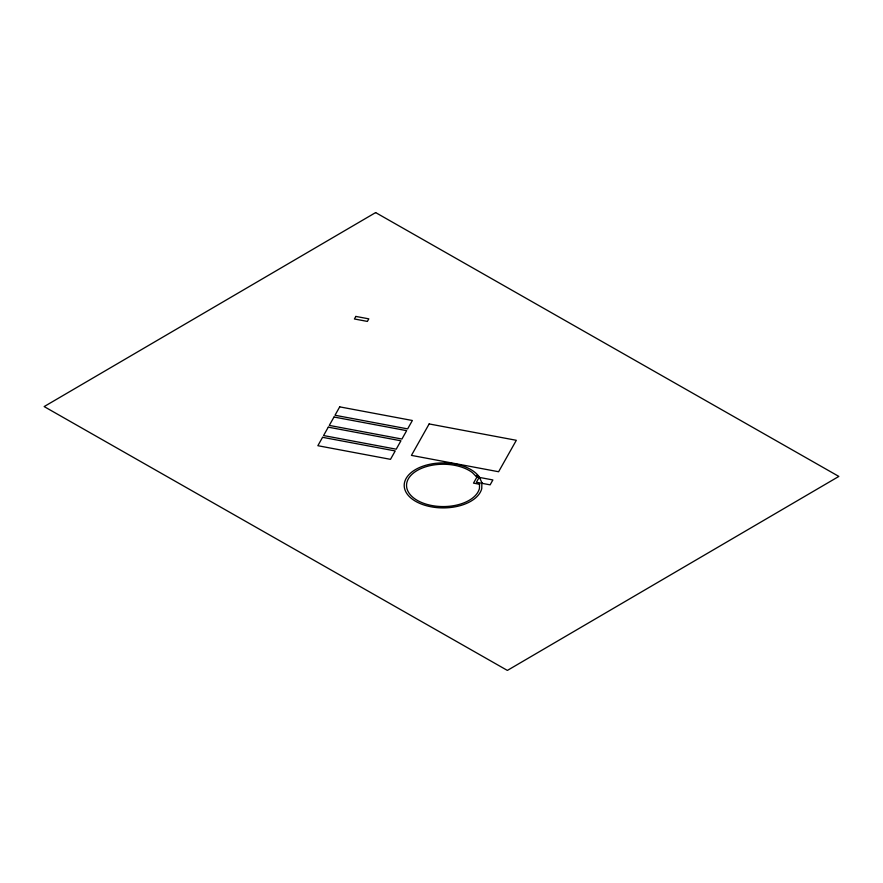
<?xml version="1.0" encoding="UTF-8"?>
<svg xmlns="http://www.w3.org/2000/svg" width="883" height="883" viewBox="0 0 883 883"><rect width="100%" height="100%" fill="white"/><g stroke="black" fill="none" stroke-linecap="round" stroke-linejoin="round"><path stroke-width="1.32" d="M479.535 484.248L479.469 488.354A36.645 21.159 0 0 1 428.862 504.888A36.645 21.159 0 0 1 414.304 472.383A36.645 21.159 0 0 1 472.449 472.67L477.162 477.482L476.235 475.429L477.692 475.694L473.509 483.122L479.535 484.248M481.864 482.67L481.765 488.542A38.962 22.494 0 0 1 424.889 505.275A38.962 22.494 0 0 1 417.107 468.685A38.962 22.494 0 0 1 479.314 476.975L481.864 482.67M355.849 316.423L354.414 318.984L367.372 321.412L368.818 318.851L355.849 316.423M322.571 437.317L317.858 445.705L390.496 459.337L395.22 450.948L322.571 437.317M328.288 427.162L323.564 435.551L396.213 449.182L400.937 440.794L328.288 427.162M334.006 417.019L329.282 425.407L401.931 439.039L406.644 430.65L334.006 417.019M339.712 406.864L334.999 415.253L407.637 428.884L412.361 420.496L339.712 406.864M429.149 423.939L411.434 455.385L498.608 471.743L516.323 440.297L429.149 423.939M479.171 477.372L476.412 482.273L490.131 484.844L492.88 479.944L479.171 477.372M375.639 212.582L44.15 406.577L507.372 670.418L838.85 476.423L375.639 212.582"/></g></svg>
